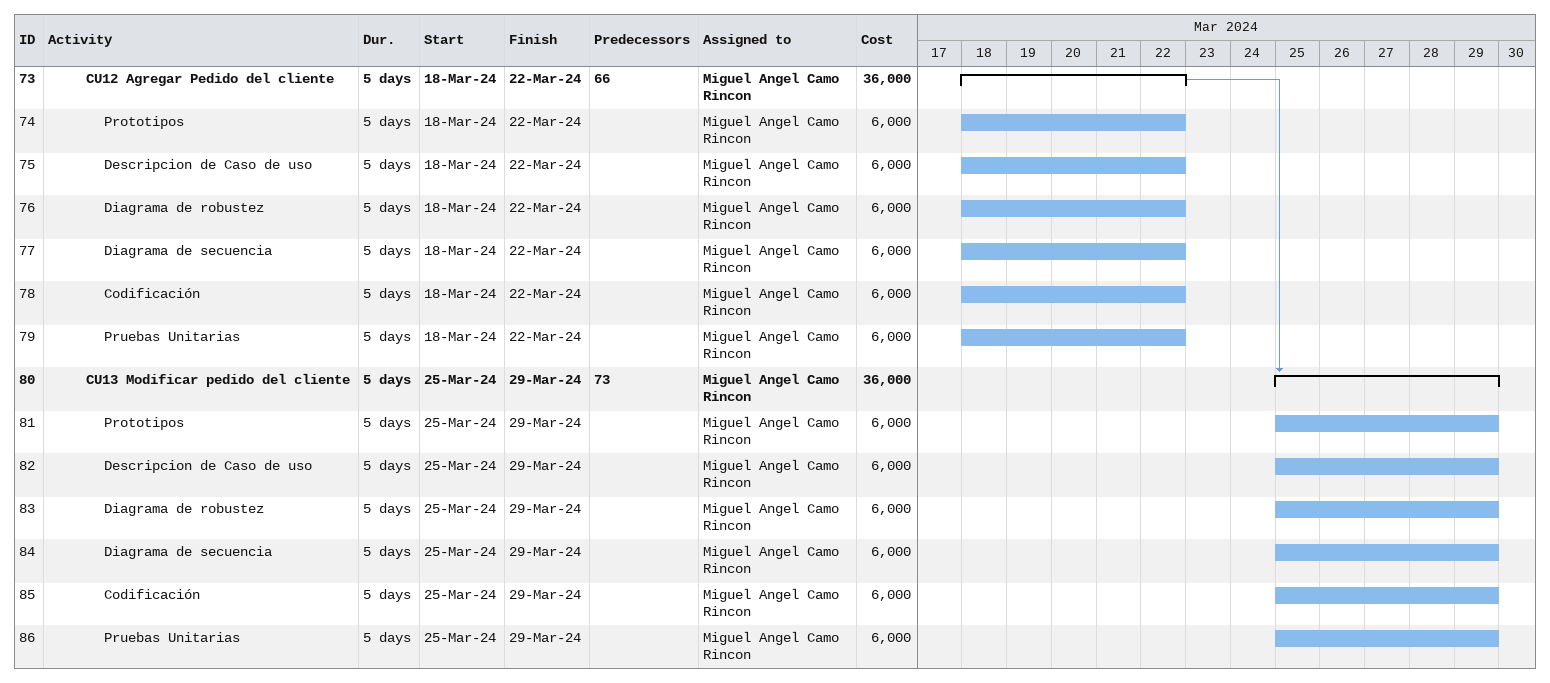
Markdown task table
| ID | Level | Task | Duration | Start | Finish | Predecessors | Resources | Cost |
|---|---|---|---|---|---|---|---|---|
| 73 | 3 | **CU12 Agregar Pedido del cliente** | 5d | 2024-03-18 | 2024-03-22 | 66 | Miguel Angel Camo Rincon | 36000 |
| 74 | 4 | Prototipos | 5d | 2024-03-18 | 2024-03-22 |  | Miguel Angel Camo Rincon | 6000 |
| 75 | 4 | Descripcion de Caso de uso | 5d | 2024-03-18 | 2024-03-22 |  | Miguel Angel Camo Rincon | 6000 |
| 76 | 4 | Diagrama de robustez | 5d | 2024-03-18 | 2024-03-22 |  | Miguel Angel Camo Rincon | 6000 |
| 77 | 4 | Diagrama de secuencia | 5d | 2024-03-18 | 2024-03-22 |  | Miguel Angel Camo Rincon | 6000 |
| 78 | 4 | Codificación | 5d | 2024-03-18 | 2024-03-22 |  | Miguel Angel Camo Rincon | 6000 |
| 79 | 4 | Pruebas Unitarias | 5d | 2024-03-18 | 2024-03-22 |  | Miguel Angel Camo Rincon | 6000 |
| 80 | 3 | **CU13 Modificar pedido del cliente** | 5d | 2024-03-25 | 2024-03-29 | 73 | Miguel Angel Camo Rincon | 36000 |
| 81 | 4 | Prototipos | 5d | 2024-03-25 | 2024-03-29 |  | Miguel Angel Camo Rincon | 6000 |
| 82 | 4 | Descripcion de Caso de uso | 5d | 2024-03-25 | 2024-03-29 |  | Miguel Angel Camo Rincon | 6000 |
| 83 | 4 | Diagrama de robustez | 5d | 2024-03-25 | 2024-03-29 |  | Miguel Angel Camo Rincon | 6000 |
| 84 | 4 | Diagrama de secuencia | 5d | 2024-03-25 | 2024-03-29 |  | Miguel Angel Camo Rincon | 6000 |
| 85 | 4 | Codificación | 5d | 2024-03-25 | 2024-03-29 |  | Miguel Angel Camo Rincon | 6000 |
| 86 | 4 | Pruebas Unitarias | 5d | 2024-03-25 | 2024-03-29 |  | Miguel Angel Camo Rincon | 6000 |
